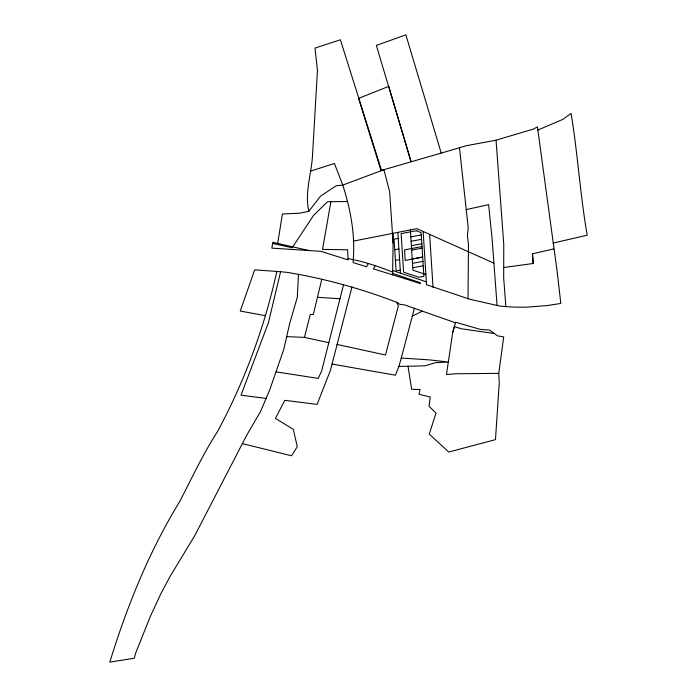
<?xml version="1.0" encoding="UTF-8"?>
<svg xmlns="http://www.w3.org/2000/svg" width="697" height="697" viewBox="0 0 697 697"><rect width="100%" height="100%" fill="white"/><g stroke="black" fill="none" stroke-linecap="round" stroke-linejoin="round"><path stroke-width="1.05" d="M505.865 306.628L503.687 277.972L503.765 244.246L496.046 140.175L533.188 129.154L537.431 126.889L557.373 273.146L560.806 303.465L546.971 305.591L527.76 307.081A190.76 152.748 -24.4 0 1 508.81 306.828L499.88 306.096L469.708 299.213L426.555 284.751L423.14 231.474M468.027 298.56L468.471 244.203L467.382 235.542L468.245 227.832L459.454 147.79L466.084 145.751L496.046 140.175M392.62 273.39L420.291 282.729L420.343 283.548L392.603 274.827L393.23 233.364M298.447 274.374L297.305 297.27L289.699 323.443L283.749 349.511L269.53 390.39L260.417 411.779L246.808 435.015L194.864 535.453L170.225 576.21L160.85 593.731L150.291 616.514L135.558 653.385L134.338 658.221L109.795 662.15C127.011 606.329 148.949 551.745 179.53 501.823C191.91 478.194 203.001 453.93 217.56 431.521C244.586 381.268 264.564 327.181 276.822 271.447M277.694 243.436L282.407 214.023L300.015 213.16L308.858 211.296C304.493 192.599 311.376 174.424 312.483 155.858L317.466 70.292L315 48.093L340.371 39.764L381.599 170.556M498.764 373.357L503.713 336.93L497.519 335.841L489.503 330.038L480.608 329.463L455.664 322.241L452.745 332.216L446.463 374.533L455.882 373.766L498.764 373.357L499.261 382.749L495.471 439.65L448.755 452.013L429.265 434.126L436 413.068L428.995 406.22L430.302 397.029L419.019 394.267L420.091 389.51L411.657 389.292L408.024 366.247M309.059 250.572L272.771 242.321L271.839 248.132L321.012 251.347L348.03 259.894L347.637 249.77L322.545 249.395L330.892 201.694M455.498 322.798L404.913 305.016L399.538 304.249L397.691 302.681C362.074 288.898 325.133 278.669 287.452 272.405L280.603 271.734L268.389 322.816L241.005 395.199L266.106 398.431M321.779 279.392L313.328 314.425L310.252 314.452L304.476 337.374L286.964 336.642M339.979 298.76L317.457 297.297M343.534 284.768L321.596 371.135L318.233 378.401L276.282 371.884M332.016 364.061L395.417 375.204L398.876 366.465L401.289 358.031L414.358 308.388M352.011 286.815L330.43 370.386L317.083 404.391L284.777 400.322L275.463 418.392L293.324 429.361L297.262 446.733L291.564 455.786L242.417 443.623M452.745 332.216L454.383 326.614L461.458 328.81L494.295 333.506M375.204 265.583L373.331 268.859L392.603 274.827M368.356 263.579L366.535 266.759L353.065 262.586L353.126 261.497C355.418 235.569 350.748 209.701 342.767 185.088L336.181 185.759L320.524 196.162L308.858 211.296M412.328 316.107L422.26 311.202M537.709 130.13L562.984 119.309L571.07 113.419C577.813 153.828 580.122 194.82 587.205 235.177L552.991 243.114M310.862 171.026L334.412 163.464L342.767 185.088L383.934 169.685L459.454 147.79M503.652 267.535L533.231 263.492L532.438 253.813L553.775 248.925M466.267 209.588L488.623 204.665L492.108 238.853L497.066 305.452M353.431 241.101L416.823 228.642L493.92 263.178M398.24 238.391L394.066 239.184L396.096 270.933L400.27 270.14M410.812 236.893L421.249 234.915M411.099 241.301L421.528 239.324M411.378 245.71L421.816 243.732M394.746 249.77L398.919 248.977M421.999 246.555L404.539 249.875L405.21 260.46L422.678 257.141M411.666 250.118L422.094 248.141M395.417 260.347L399.59 259.554M412.232 258.944L422.661 256.958M412.511 263.353L422.948 261.366M412.79 267.761L423.227 265.775M398.876 366.465L424.961 365.838L435.512 362.649L448.572 362.031L429.535 359.887L401.289 358.031M347.376 201.529L327.546 201.729L313.615 215.303L292.2 247.74L272.597 243.427M280.603 271.734L254.693 269.852L240.265 311.054L265.374 315.68M347.986 258.596C363.355 261.253 378.157 266.402 392.638 272.074M304.476 337.374L328.827 342.671M336.956 344.44L385.502 355.008L398.37 305.652L396.549 302.289M425.902 274.513L412.946 270.175L410.367 229.94M392.664 270.541L426.372 281.823M441.227 153.079L405.881 34.85L376.354 45.401L411.091 161.809L388.743 86.367L358.58 98.373L381.067 170.756L383.934 169.685L389.649 191.832L393.091 242.913M532.438 253.813L533.231 263.492M429.622 234.375L433.011 287.181M397.856 232.441L400.47 273.154M416.553 230.698L401.141 233.626L403.607 272.161L418.88 277.275L423.907 276.317L421.11 232.737L416.553 230.698"/></g></svg>
